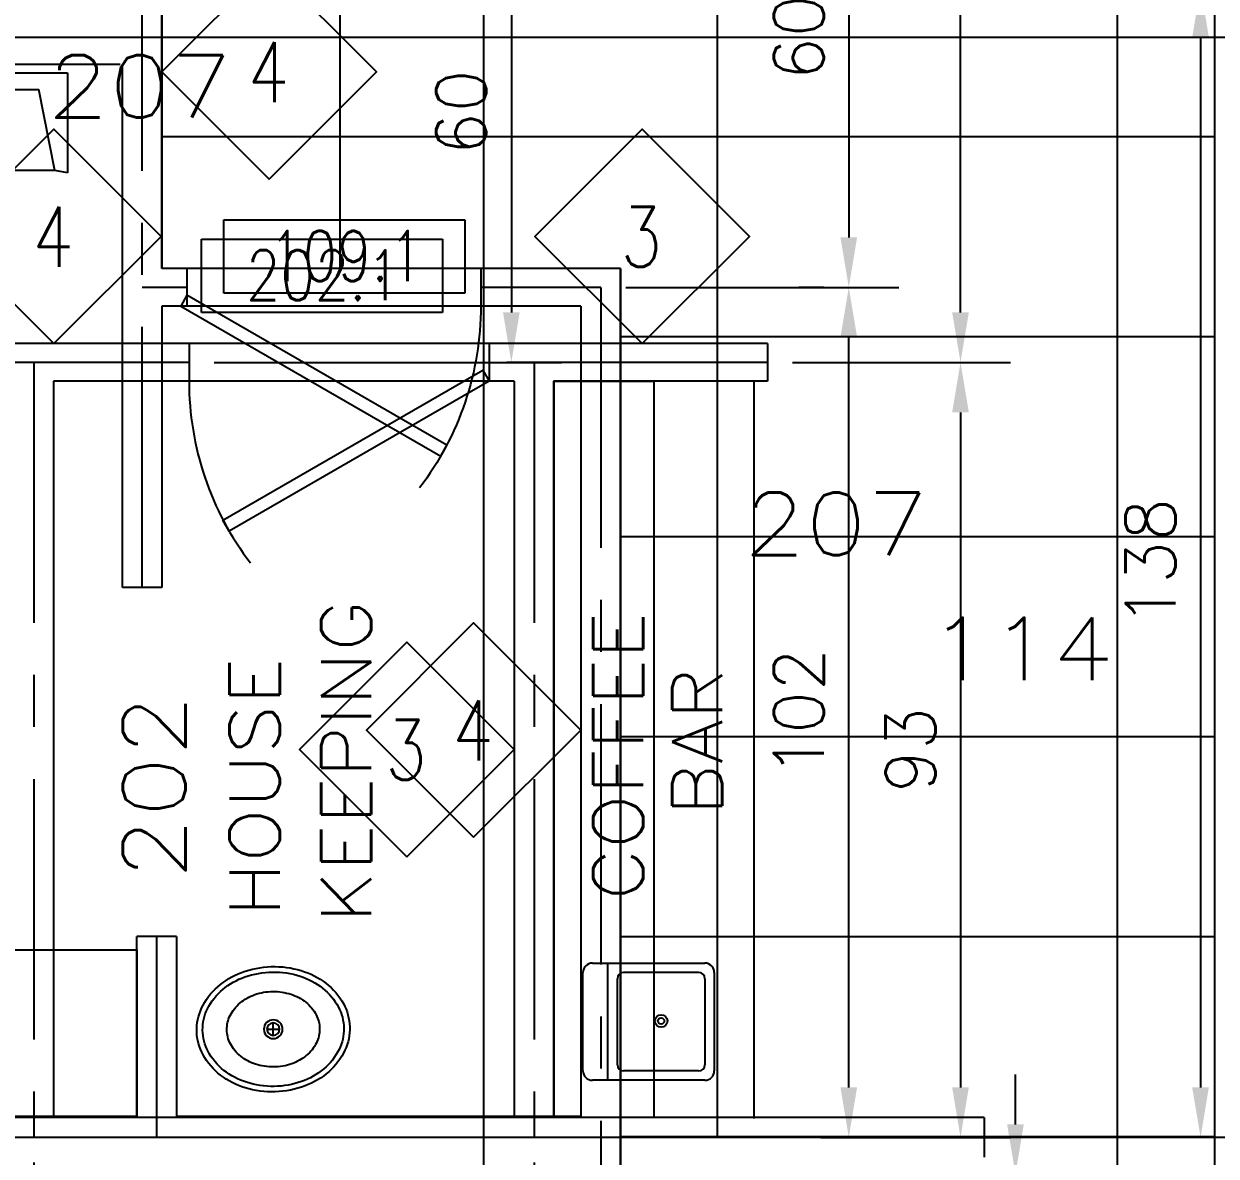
# Model space of a CAD drawing. Extents: x -289 to 2723, y -1587 to 303.
# Drawn here: x 474.7 to 617.7, y -638.1 to -502.2 of the extents above; entities that cross this region are included whole.
import ezdxf
from ezdxf.enums import TextEntityAlignment as Align

# ---------------------------------------------------------------- set-up
doc = ezdxf.new("R2010")
doc.units = 0
doc.header["$MEASUREMENT"] = 0
doc.linetypes.add('Wall Base$0$CENTER', pattern=[2, 1.25, -0.25, 0.25, -0.25])
doc.layers.get('0').update_dxf_attribs({"linetype": 'CONTINUOUS'})
doc.layers.get('DEFPOINTS').update_dxf_attribs({"linetype": 'CONTINUOUS'})
for name, color, linetype in [('Wall Base$0$1_Arch_Plan_Center', 134, 'Wall Base$0$CENTER'), ('Wall Base$0$1_Arch_Plan_Dim', 5, 'CONTINUOUS'), ('Wall Base$0$1_Arch_Plan_Door', 131, 'CONTINUOUS'), ('Wall Base$0$1_Arch_Plan_Sink', 11, 'CONTINUOUS'), ('Wall Base$0$1_Arch_Plan_Text1', 4, 'CONTINUOUS'), ('Wall Base$0$1_Arch_Plan_Wall', 7, 'CONTINUOUS'), ('Wall Base$0$1_Arch_Plan_Wall_Annot', 4, 'CONTINUOUS'), ('Wall Base$0$1_Arch_Plan_WC', 153, 'CONTINUOUS'), ('Wall Base$0$1_Arch_Reflected_Ceiling_Plan_Outline', 3, 'CONTINUOUS'), ('Wall Base$0$1_Arch_Reflected_Ceiling_Plan_Panel', 7, 'CONTINUOUS'), ('Wall Base$0$1_Arch_Reflected_Ceiling_Plan_Wall', 131, 'CONTINUOUS'), ('Wall Base$0$2_Arch_Plan_Center', 134, 'Wall Base$0$CENTER'), ('Wall Base$0$2_Arch_Plan_Dim', 5, 'CONTINUOUS'), ('Wall Base$0$2_Arch_Plan_Door', 131, 'CONTINUOUS'), ('Wall Base$0$2_Arch_Plan_RoomTag', 9, 'CONTINUOUS'), ('Wall Base$0$2_Arch_Plan_Sink', 11, 'CONTINUOUS'), ('Wall Base$0$2_Arch_Plan_Text1', 4, 'CONTINUOUS'), ('Wall Base$0$2_Arch_Plan_Wall', 7, 'CONTINUOUS'), ('Wall Base$0$2_Arch_Plan_Wall_Annot', 4, 'CONTINUOUS'), ('Wall Base$0$2_Arch_Reflected_Ceiling_Plan_Wall', 131, 'CONTINUOUS'), ('Wall Base$0$GRID', 131, 'CONTINUOUS')]:
    doc.layers.add(name, color=color, linetype=linetype)
doc.styles.add('Wall Base$0$ROMANS-115', font='romans.shx')
doc.styles.add('Wall Base$0$ROMANS80', font='romans.shx', dxfattribs={"width": 0.8})
doc.dimstyles.new('Wall Base$0$116-ROMANS-115-PS', dxfattribs={"dimscale": 96, "dimtxt": 0.0625, "dimasz": 0.0625, "dimexe": 0.0625, "dimexo": 0.03125, "dimgap": 0.03125, "dimtad": 1, "dimdec": 0, "dimlfac": 25.4, "dimrnd": 0.125, "dimzin": 1, "dimdsep": 46, "dimtxsty": 'Wall Base$0$ROMANS-115', "dimcen": 0.125, "dimclrd": 256, "dimclre": 256, "dimclrt": 256, "dimadec": 0, "dimazin": 0, "dimtfac": 1, "dimtdec": 0, "dimtofl": 0, "dimtmove": 2, "dimatfit": 0, "dimfxl": 1, "dimfrac": 2, "dimtolj": 1, "dimtzin": 0, "dimarcsym": 0})

# ---------------------------------------------------------------- blocks, each defined once
blk = doc.blocks.new('Wall Base$0$Door - Left Hung 36 in.')
blk.add_lwpolyline([(0.75, -1.3), (0, 0), (31.18, 18), (31.93, 16.7)], close=True)
blk.add_arc((0, 0), 36, 0, 37.3101)
blk = doc.blocks.new('Wall Base$0$Urinal')
for p, q in [((0, 12), (1.53, 11.72)), ((0, 0), (0, 12)), ((22.47, 11.72), (1.53, 11.72)), ((1.53, 11.72), (3.45, 2.01)), ((22.47, 11.72), (20.55, 2.01)), ((24, 12), (22.47, 11.72)), ((24, 0), (24, 12)), ((3.45, 2.01), (20.55, 2.01)), ((0, 0), (24, 0))]:
    blk.add_line(p, q)
blk.add_circle((12, 4.61), 0.456)
blk = doc.blocks.new('*D268')
at = {"layer": 'DEFPOINTS', "color": 0, "transparency": 16777216}
for p in [(543.93, -533.81), (573.68, -533.81), (567.32, -635.81)]:
    blk.add_point(p, dxfattribs=at)
at = {"layer": 'Wall Base$0$1_Arch_Plan_Dim', "lineweight": -2, "transparency": 16777216}
for p, q in [((546.93, -533.81), (579.68, -533.81)), ((573.68, -629.81), (573.68, -539.81)), ((570.32, -635.81), (579.68, -635.81))]:
    blk.add_line(p, q, dxfattribs=at)
at = {"layer": 'Wall Base$0$1_Arch_Plan_Dim', "transparency": 16777216}
for points in [[(572.68, -539.81), (574.68, -539.81), (573.68, -533.81)], [(572.68, -629.81), (574.68, -629.81), (573.68, -635.81)]]:
    blk.add_solid(points, dxfattribs=at)
at = {"layer": 'Wall Base$0$1_Arch_Plan_Dim', "transparency": 16777216, "insert": (567.68, -584.81), "char_height": 6, "attachment_point": 5, "rotation": 90, "style": 'Wall Base$0$ROMANS-115'}
blk.add_mtext('\\A1;102', dxfattribs=at)
blk = doc.blocks.new('*D269')
at = {"layer": 'DEFPOINTS', "color": 0, "transparency": 16777216}
for p in [(573.68, -473.81), (573.68, -533.81), (573.68, -533.81)]:
    blk.add_point(p, dxfattribs=at)
at = {"layer": 'Wall Base$0$1_Arch_Plan_Dim', "lineweight": -2, "transparency": 16777216}
for p, q in [((570.68, -473.81), (567.68, -473.81)), ((573.68, -479.81), (573.68, -527.81)), ((570.68, -533.81), (567.68, -533.81))]:
    blk.add_line(p, q, dxfattribs=at)
at = {"layer": 'Wall Base$0$1_Arch_Plan_Dim', "transparency": 16777216}
for points in [[(572.68, -479.81), (574.68, -479.81), (573.68, -473.81)], [(572.68, -527.81), (574.68, -527.81), (573.68, -533.81)]]:
    blk.add_solid(points, dxfattribs=at)
at = {"layer": 'Wall Base$0$1_Arch_Plan_Dim', "transparency": 16777216, "insert": (567.68, -503.81), "char_height": 6, "attachment_point": 5, "rotation": 90, "style": 'Wall Base$0$ROMANS-115'}
blk.add_mtext('\\A1;60', dxfattribs=at)
blk = doc.blocks.new('*D295')
at = {"layer": 'DEFPOINTS', "color": 0, "transparency": 16777216}
for p in [(593.67, -640.24), (619.93, -640.24), (603.93, -656.24)]:
    blk.add_point(p, dxfattribs=at)
at = {"layer": 'Wall Base$0$1_Arch_Plan_Dim', "lineweight": -2, "transparency": 16777216}
for p, q in [((593.67, -634.24), (593.67, -628.24)), ((616.93, -640.24), (587.67, -640.24)), ((600.93, -656.24), (587.67, -656.24)), ((593.67, -662.24), (593.67, -668.24))]:
    blk.add_line(p, q, dxfattribs=at)
at = {"layer": 'Wall Base$0$1_Arch_Plan_Dim', "transparency": 16777216}
for points in [[(592.67, -634.24), (594.67, -634.24), (593.67, -640.24)], [(592.67, -662.24), (594.67, -662.24), (593.67, -656.24)]]:
    blk.add_solid(points, dxfattribs=at)
at = {"layer": 'Wall Base$0$1_Arch_Plan_Dim', "transparency": 16777216, "insert": (580.17, -648.24), "char_height": 6, "attachment_point": 5, "rotation": 90, "style": 'Wall Base$0$ROMANS-115'}
blk.add_mtext('\\A1;16', dxfattribs=at)
blk = doc.blocks.new('Wall Base$0$Sink - Oval top')
for p, q in [((-1, 0), (1, 0)), ((0, 1), (0, -1))]:
    blk.add_line(p, q)
at = {"linetype": 'Continuous'}
for points in [[(-12.23, 0.39, 0.117634), (-11.46, -3.36, 0.104469), (-8.88, -6.8, 0.090016), (-5.08, -9.07, 0.08192), (-0.32, -10.02, 0.08192), (4.49, -9.38, 0.090016), (8.42, -7.36, 0.104469), (11.22, -4.09, 0.117634), (12.23, -0.39, 0.117634), (11.46, 3.36, 0.104469), (8.88, 6.8, 0.090016), (5.08, 9.07, 0.08192), (0.32, 10.02, 0.08192), (-4.49, 9.38, 0.090016), (-8.42, 7.36, 0.104469), (-11.22, 4.09, 0.117634)], [(-11.29, 0.16, 0.118622), (-10.52, -3.25, 0.104678), (-8.07, -6.36, 0.089562), (-4.54, -8.37, 0.081185), (-0.13, -9.15, 0.081185), (4.3, -8.49, 0.089562), (7.89, -6.58, 0.104678), (10.42, -3.55, 0.118622), (11.29, -0.16, 0.118622), (10.52, 3.25, 0.104678), (8.07, 6.36, 0.089562), (4.54, 8.37, 0.081185), (0.13, 9.15, 0.081185), (-4.3, 8.49, 0.089562), (-7.89, 6.58, 0.104678), (-10.42, 3.55, 0.118622)], [(-7.42, 0.08, 0.118283), (-6.91, -2.17, 0.104607), (-5.29, -4.21, 0.089718), (-2.97, -5.53, 0.081436), (-0.07, -6.04, 0.081436), (2.84, -5.59, 0.089718), (5.2, -4.33, 0.104607), (6.86, -2.32, 0.118283), (7.42, -0.08, 0.118283), (6.91, 2.17, 0.104607), (5.29, 4.21, 0.089718), (2.97, 5.53, 0.081436), (0.07, 6.04, 0.081436), (-2.84, 5.59, 0.089718), (-5.2, 4.33, 0.104607), (-6.86, 2.32, 0.118283)]]:
    blk.add_lwpolyline(points, format="xyb", close=True, dxfattribs=at)
for radius in [1.5, 1]:
    blk.add_circle((0, 0), radius)
blk = doc.blocks.new('*D367')
at = {"layer": 'DEFPOINTS', "color": 0, "transparency": 16777216}
for p in [(475.93, -635.81), (475.93, -686), (337.93, -689.49)]:
    blk.add_point(p, dxfattribs=at)
at = {"layer": 'Wall Base$0$2_Arch_Plan_Dim', "lineweight": -2, "transparency": 16777216}
for p, q in [((475.93, -638.81), (475.93, -692)), ((337.93, -686.49), (337.93, -680)), ((343.93, -686), (469.93, -686))]:
    blk.add_line(p, q, dxfattribs=at)
at = {"layer": 'Wall Base$0$2_Arch_Plan_Dim', "transparency": 16777216}
for points in [[(343.93, -685), (343.93, -687), (337.93, -686)], [(469.93, -685), (469.93, -687), (475.93, -686)]]:
    blk.add_solid(points, dxfattribs=at)
at = {"layer": 'Wall Base$0$2_Arch_Plan_Dim', "transparency": 16777216, "insert": (406.93, -680), "char_height": 6, "attachment_point": 5, "style": 'Wall Base$0$ROMANS-115'}
blk.add_mtext('\\A1;138', dxfattribs=at)
blk = doc.blocks.new('*D371')
at = {"layer": 'DEFPOINTS', "color": 0, "transparency": 16777216}
for p in [(637.93, -497.81), (615.87, -635.81), (636.04, -635.81)]:
    blk.add_point(p, dxfattribs=at)
at = {"layer": 'Wall Base$0$2_Arch_Plan_Dim', "lineweight": -2, "transparency": 16777216}
for p, q in [((634.93, -497.81), (609.87, -497.81)), ((615.87, -503.81), (615.87, -629.81)), ((633.04, -635.81), (609.87, -635.81))]:
    blk.add_line(p, q, dxfattribs=at)
at = {"layer": 'Wall Base$0$2_Arch_Plan_Dim', "transparency": 16777216}
for points in [[(614.87, -503.81), (616.87, -503.81), (615.87, -497.81)], [(614.87, -629.81), (616.87, -629.81), (615.87, -635.81)]]:
    blk.add_solid(points, dxfattribs=at)
at = {"layer": 'Wall Base$0$2_Arch_Plan_Dim', "transparency": 16777216, "insert": (609.87, -566.81), "char_height": 6, "attachment_point": 5, "rotation": 90, "style": 'Wall Base$0$ROMANS-115'}
blk.add_mtext('\\A1;138', dxfattribs=at)
blk = doc.blocks.new('*D390')
at = {"layer": 'DEFPOINTS', "color": 0, "transparency": 16777216}
for p in [(563.93, -542.81), (573.3, -635.81), (587.08, -635.81)]:
    blk.add_point(p, dxfattribs=at)
at = {"layer": 'Wall Base$0$2_Arch_Plan_Dim', "lineweight": -2, "transparency": 16777216}
for p, q in [((566.93, -542.81), (593.08, -542.81)), ((587.08, -548.81), (587.08, -629.81)), ((576.3, -635.81), (593.08, -635.81))]:
    blk.add_line(p, q, dxfattribs=at)
at = {"layer": 'Wall Base$0$2_Arch_Plan_Dim', "transparency": 16777216}
for points in [[(586.08, -548.81), (588.08, -548.81), (587.08, -542.81)], [(586.08, -629.81), (588.08, -629.81), (587.08, -635.81)]]:
    blk.add_solid(points, dxfattribs=at)
at = {"layer": 'Wall Base$0$2_Arch_Plan_Dim', "transparency": 16777216, "insert": (581.08, -589.31), "char_height": 6, "attachment_point": 5, "rotation": 90, "style": 'Wall Base$0$ROMANS-115'}
blk.add_mtext('\\A1;93', dxfattribs=at)
blk = doc.blocks.new('*D394')
at = {"layer": 'DEFPOINTS', "color": 0, "transparency": 16777216}
for p in [(533.21, -482.81), (494.55, -542.81), (533.21, -542.81)]:
    blk.add_point(p, dxfattribs=at)
at = {"layer": 'Wall Base$0$2_Arch_Plan_Dim', "lineweight": -2, "transparency": 16777216}
for p, q in [((530.21, -482.81), (527.21, -482.81)), ((533.21, -488.81), (533.21, -536.81)), ((497.55, -542.81), (539.21, -542.81))]:
    blk.add_line(p, q, dxfattribs=at)
at = {"layer": 'Wall Base$0$2_Arch_Plan_Dim', "transparency": 16777216}
for points in [[(532.21, -488.81), (534.21, -488.81), (533.21, -482.81)], [(532.21, -536.81), (534.21, -536.81), (533.21, -542.81)]]:
    blk.add_solid(points, dxfattribs=at)
at = {"layer": 'Wall Base$0$2_Arch_Plan_Dim', "transparency": 16777216, "insert": (527.21, -512.81), "char_height": 6, "attachment_point": 5, "rotation": 90, "style": 'Wall Base$0$ROMANS-115'}
blk.add_mtext('\\A1;60', dxfattribs=at)
blk = doc.blocks.new('*D395')
at = {"layer": 'DEFPOINTS', "color": 0, "transparency": 16777216}
for p in [(535.93, -635.81), (475.93, -686), (535.93, -686)]:
    blk.add_point(p, dxfattribs=at)
at = {"layer": 'Wall Base$0$2_Arch_Plan_Dim', "lineweight": -2, "transparency": 16777216}
for p, q in [((535.93, -638.81), (535.93, -692)), ((475.93, -683), (475.93, -680)), ((481.93, -686), (529.93, -686))]:
    blk.add_line(p, q, dxfattribs=at)
at = {"layer": 'Wall Base$0$2_Arch_Plan_Dim', "transparency": 16777216}
for points in [[(481.93, -685), (481.93, -687), (475.93, -686)], [(529.93, -685), (529.93, -687), (535.93, -686)]]:
    blk.add_solid(points, dxfattribs=at)
at = {"layer": 'Wall Base$0$2_Arch_Plan_Dim', "transparency": 16777216, "insert": (505.93, -680), "char_height": 6, "attachment_point": 5, "style": 'Wall Base$0$ROMANS-115'}
blk.add_mtext('\\A1;60', dxfattribs=at)
blk = doc.blocks.new('*D397')
at = {"layer": 'DEFPOINTS', "color": 0, "transparency": 16777216}
for p in [(584.07, -443.81), (587.08, -443.81), (584.07, -542.81)]:
    blk.add_point(p, dxfattribs=at)
at = {"layer": 'Wall Base$0$2_Arch_Plan_Dim', "lineweight": -2, "transparency": 16777216}
for p, q in [((587.07, -443.81), (593.08, -443.81)), ((587.08, -536.81), (587.08, -449.81)), ((587.07, -542.81), (593.08, -542.81))]:
    blk.add_line(p, q, dxfattribs=at)
at = {"layer": 'Wall Base$0$2_Arch_Plan_Dim', "transparency": 16777216}
for points in [[(586.08, -449.81), (588.08, -449.81), (587.08, -443.81)], [(586.08, -536.81), (588.08, -536.81), (587.08, -542.81)]]:
    blk.add_solid(points, dxfattribs=at)
at = {"layer": 'Wall Base$0$2_Arch_Plan_Dim', "transparency": 16777216, "insert": (581.08, -493.31), "char_height": 6, "attachment_point": 5, "rotation": 90, "style": 'Wall Base$0$ROMANS-115'}
blk.add_mtext('\\A1;99', dxfattribs=at)
blk = doc.blocks.new('Wall Base$0$Wall Number')
at = {"color": 5}
blk.add_lwpolyline([(-21.45, -21.45), (0, 0), (-21.45, 21.45), (-42.89, 0)], close=True, dxfattribs=at)
at = {"style": 'Wall Base$0$ROMANS80', "width": 0.8}
blk.add_attdef('WALL', text='', height=12, dxfattribs=at).set_placement((-21.62, -0.08), align=Align.MIDDLE)
blk = doc.blocks.new('Wall Base$0$DOOR2')
for p, q in [((0, 13.18), (43.28, 13.18)), ((0, 0), (0, 13.18)), ((43.28, 13.18), (43.28, 0)), ((43.28, 0), (0, 0))]:
    blk.add_line(p, q)
at = {"style": 'Wall Base$0$ROMANS80', "width": 0.8}
blk.add_attdef('DOOR', text='', height=9, dxfattribs=at).set_placement((21.91, 6.68), align=Align.MIDDLE)

msp = doc.modelspace()

# ---------------------------------------------------------------- linework, layer by layer
at = {"layer": 'Wall Base$0$1_Arch_Plan_Center', "ltscale": 25}
for p, q in [((488.9294, -569.8085), (488.9294, -437.8085)), ((482.1794, -503.8085), (269.9294, -503.8085)), ((494.3044, -533.8085), (488.9294, -533.8085)), ((543.9294, -533.8085), (529.5544, -533.8085)), ((543.9294, -533.8085), (543.9294, -641.1835)), ((490.6794, -635.6835), (490.6794, -611.6835)), ((543.9294, -635.8085), (269.9294, -635.8085))]:
    msp.add_line(p, q, dxfattribs=at)
at = {"layer": 'Wall Base$0$1_Arch_Plan_Sink'}
msp.add_lwpolyline([(403.5904, -613.3085), (488.3044, -613.3085), (488.3044, -633.3085), (403.5904, -633.3085)], close=True, dxfattribs=at)
at = {"layer": 'Wall Base$0$1_Arch_Plan_Wall'}
for p, q in [((617.5544, -466.8247), (617.5544, -639.4335)), ((491.3044, -476.0585), (491.3044, -531.5585)), ((486.3044, -507.0585), (353.1794, -507.0585)), ((486.5544, -569.8085), (486.5544, -507.0585)), ((494.3044, -531.5585), (491.3044, -531.5585)), ((494.3044, -531.5585), (494.3044, -536.0585)), ((546.3044, -531.5585), (529.5544, -531.5585)), ((529.5544, -531.5585), (529.5544, -536.0585)), ((546.3044, -531.5585), (546.3044, -641.1835)), ((491.3044, -536.0585), (491.3044, -569.8085)), ((494.3044, -536.0585), (491.3044, -536.0585)), ((541.5544, -536.0585), (529.5544, -536.0585)), ((541.5544, -536.0585), (541.5544, -633.4335)), ((491.3044, -569.8085), (486.5544, -569.8085)), ((488.3044, -633.3085), (488.3044, -611.6835)), ((493.0544, -611.6835), (488.3044, -611.6835)), ((493.0544, -611.6835), (493.0544, -633.3085)), ((488.3044, -633.3085), (353.1794, -633.3085)), ((541.5544, -633.3085), (493.0544, -633.3085))]:
    msp.add_line(p, q, dxfattribs=at)
at = {"layer": 'Wall Base$0$1_Arch_Reflected_Ceiling_Plan_Outline'}
for p, q in [((617.5544, -467.746), (617.5544, -639.4335)), ((491.3044, -531.5585), (491.3044, -476.0585)), ((546.3044, -531.5585), (491.3044, -531.5585)), ((546.3044, -820.969), (546.3044, -531.5585))]:
    msp.add_line(p, q, dxfattribs=at)
at = {"layer": 'Wall Base$0$1_Arch_Reflected_Ceiling_Plan_Panel'}
for p, q in [((557.9294, -635.746), (557.9294, -326.0585)), ((605.9294, -651.0585), (605.9294, -326.0585)), ((512.6794, -531.5585), (512.6794, -476.0585)), ((617.5544, -515.746), (491.3044, -515.746)), ((617.5544, -539.746), (546.3044, -539.746)), ((617.5544, -563.746), (546.3044, -563.746)), ((617.5544, -587.746), (546.3044, -587.746)), ((617.5544, -611.746), (546.3044, -611.746)), ((617.5544, -635.746), (546.3044, -635.746))]:
    msp.add_line(p, q, dxfattribs=at)
at = {"layer": 'Wall Base$0$1_Arch_Reflected_Ceiling_Plan_Wall'}
for p, q in [((617.5544, -466.8247), (617.5544, -639.4335)), ((491.3044, -476.0585), (491.3044, -531.5585)), ((486.3044, -507.0585), (353.1794, -507.0585)), ((486.5544, -569.8085), (486.5544, -507.0585)), ((546.3044, -531.5585), (491.3044, -531.5585)), ((546.3044, -531.5585), (546.3044, -641.1835)), ((491.3044, -536.0585), (491.3044, -569.8085)), ((541.5544, -536.0585), (491.3044, -536.0585)), ((541.5544, -536.0585), (541.5544, -633.4335)), ((491.3044, -569.8085), (486.5544, -569.8085)), ((488.3044, -633.3085), (488.3044, -611.6835)), ((493.0544, -611.6835), (488.3044, -611.6835)), ((493.0544, -611.6835), (493.0544, -633.3085)), ((488.3044, -633.3085), (360.1794, -633.3085)), ((541.5544, -633.3085), (493.0544, -633.3085))]:
    msp.add_line(p, q, dxfattribs=at)
at = {"layer": 'Wall Base$0$2_Arch_Plan_Center', "ltscale": 25}
for p, q in [((494.5544, -542.8085), (465.3044, -542.8085)), ((475.9294, -542.8085), (475.9294, -635.8085)), ((563.9294, -542.8085), (530.5544, -542.8085)), ((535.9294, -542.8085), (535.9294, -635.8085)), ((476.6794, -635.8085), (337.9294, -635.8085)), ((589.9294, -635.8085), (476.6794, -635.8085))]:
    msp.add_line(p, q, dxfattribs=at)
at = {"layer": 'Wall Base$0$2_Arch_Plan_Sink'}
for p, q in [((562.3044, -545.0585), (562.3044, -633.5585)), ((544.7987, -628.9576), (544.7987, -614.8951)), ((555.6737, -616.0201), (546.6737, -616.0201))]:
    msp.add_line(p, q, dxfattribs=at)
at = {"layer": 'Wall Base$0$2_Arch_Plan_Sink', "ltscale": 25}
msp.add_lwpolyline([(550.3044, -633.4335), (538.3044, -633.4335), (538.3044, -545.0585), (550.3044, -545.0585)], close=True, dxfattribs=at)
at = {"layer": 'Wall Base$0$2_Arch_Plan_Sink'}
for points in [[(542.9237, -614.8951), (556.4237, -614.8951)], [(541.7987, -627.8326), (541.7987, -616.0201)], [(557.5487, -616.0201), (557.5487, -627.8326)], [(545.9237, -627.0826), (545.9237, -616.7701)], [(556.4237, -616.7701), (556.4237, -627.0826)], [(556.4237, -628.9576), (542.9237, -628.9576)], [(555.6737, -627.8326), (546.6737, -627.8326)]]:
    msp.add_lwpolyline(points, dxfattribs=at)
for radius in [0.75, 0.375]:
    msp.add_circle((551.1737, -621.8326), radius, dxfattribs=at)
for centre, radius, start, end in [((542.9237, -616.0201), 1.125, 90, 180), ((556.4237, -616.0201), 1.125, 0, 90), ((546.6737, -616.7701), 0.75, 90, 180), ((555.6737, -616.7701), 0.75, 0, 90), ((546.6737, -627.0826), 0.75, 180, 270), ((555.6737, -627.0826), 0.75, 270, 0), ((542.9237, -627.8326), 1.125, 180, 270), ((556.4237, -627.8326), 1.125, 270, 0)]:
    msp.add_arc(centre, radius, start, end, dxfattribs=at)
at = {"layer": 'Wall Base$0$2_Arch_Plan_Wall'}
for p, q in [((494.5544, -540.5585), (465.3044, -540.5585)), ((494.5544, -540.5585), (494.5544, -545.0585)), ((563.9294, -540.5585), (530.5544, -540.5585)), ((530.5544, -540.5585), (530.5544, -545.0585)), ((563.9294, -540.5585), (563.9294, -545.0585)), ((478.3044, -545.0585), (478.3044, -633.4335)), ((494.5544, -545.0585), (478.3044, -545.0585)), ((533.5544, -545.0585), (530.5544, -545.0585)), ((533.5544, -545.0585), (533.5544, -633.4335)), ((563.9294, -545.0585), (538.3044, -545.0585)), ((538.3044, -545.0585), (538.3044, -633.4335)), ((563.9294, -545.0585), (538.3044, -545.0585)), ((533.5544, -633.4335), (478.3044, -633.4335)), ((589.9294, -633.4335), (538.3044, -633.4335)), ((589.9294, -633.4335), (589.9294, -638.0585))]:
    msp.add_line(p, q, dxfattribs=at)
at = {"layer": 'Wall Base$0$2_Arch_Reflected_Ceiling_Plan_Wall'}
for p, q in [((563.9294, -540.5585), (426.3044, -540.5585)), ((563.9294, -540.5585), (563.9294, -545.0585)), ((478.3044, -545.0585), (478.3044, -633.4335)), ((533.5544, -545.0585), (478.3044, -545.0585)), ((533.5544, -545.0585), (533.5544, -633.4335)), ((563.9294, -545.0585), (538.3044, -545.0585)), ((538.3044, -545.0585), (538.3044, -633.4335)), ((563.9294, -545.0585), (538.3044, -545.0585)), ((589.9294, -633.4335), (360.1794, -633.4335)), ((589.9294, -633.4335), (589.9294, -638.1835))]:
    msp.add_line(p, q, dxfattribs=at)
at = {"layer": 'Wall Base$0$GRID'}
for p, q in [((529.9294, -1175.8085), (529.9294, 252.7076)), ((529.9294, -1175.8085), (529.9294, 252.7076)), ((2723.2663, -503.8085), (-270.2703, -503.8085)), ((2723.2663, -635.8085), (-270.2703, -635.8085))]:
    msp.add_line(p, q, dxfattribs=at)

# ---------------------------------------------------------------- block references
at = {"layer": 'Wall Base$0$1_Arch_Plan_Door', "xscale": -1, "rotation": 180}
msp.add_blockref('Wall Base$0$Door - Left Hung 36 in.', (493.5544, -536.0585), dxfattribs=at)
at = {"layer": 'Wall Base$0$1_Arch_Plan_Text1', "xscale": 0.667919999863557, "yscale": 0.667919999863557, "zscale": 0.667919999863557}
msp.add_blockref('Wall Base$0$DOOR2', (498.7102, -534.5004), dxfattribs=at).add_auto_attribs({'DOOR': '109.1'})
at = {"layer": 'Wall Base$0$1_Arch_Plan_Wall_Annot', "xscale": 0.5999999998775251, "yscale": 0.5999999998775251, "zscale": 0.5999999998775251}
for p in [(517.0407, -507.9392), (541.5544, -586.9259)]:
    msp.add_blockref('Wall Base$0$Wall Number', p, dxfattribs=at).add_auto_attribs({'WALL': '4'})
at = {"layer": 'Wall Base$0$1_Arch_Plan_WC', "xscale": -1, "rotation": 180}
msp.add_blockref('Wall Base$0$Urinal', (455.9919, -508.0585), dxfattribs=at)
at = {"layer": 'Wall Base$0$2_Arch_Plan_Door', "rotation": 180}
msp.add_blockref('Wall Base$0$Door - Left Hung 36 in.', (530.5544, -545.0585), dxfattribs=at)
at = {"layer": 'Wall Base$0$2_Arch_Plan_Sink', "xscale": -0.75, "yscale": 0.75, "zscale": 0.75, "rotation": 180}
msp.add_blockref('Wall Base$0$Sink - Oval top', (504.6543, -622.8261), dxfattribs=at)
at = {"layer": 'Wall Base$0$2_Arch_Plan_Text1', "xscale": 0.6679199998743856, "yscale": 0.6679199998743856, "zscale": 0.6679199998743856}
msp.add_blockref('Wall Base$0$DOOR2', (496.0389, -536.8163), dxfattribs=at).add_auto_attribs({'DOOR': '202.1'})
at = {"layer": 'Wall Base$0$2_Arch_Plan_Wall_Annot', "xscale": 0.5999999998741995, "yscale": 0.5999999998741995, "zscale": 0.5999999998741995}
for p, values in [((491.2053, -527.6903), {'WALL': '4'}), ((561.7747, -527.6903), {'WALL': '3'}), ((533.5544, -589.2506), {'WALL': '3'})]:
    msp.add_blockref('Wall Base$0$Wall Number', p, dxfattribs=at).add_auto_attribs(values)

# ---------------------------------------------------------------- texts
at = {"layer": 'Wall Base$0$1_Arch_Plan_Text1', "style": 'Wall Base$0$ROMANS-115', "width": 1.15}
msp.add_text('114', height=7.5, dxfattribs=at).set_placement((583.2702, -580.925))
at = {"layer": 'Wall Base$0$2_Arch_Plan_RoomTag', "style": 'Wall Base$0$ROMANS-115', "width": 1.15}
msp.add_text('207', height=7.5, dxfattribs=at).set_placement((477.5339, -513.4416))
for s, height, p in [('KEEPING', 6, (516.3842, -610.0859)), ('HOUSE', 6, (505.4239, -609.3314)), ('202', 7.5, (494.1308, -604.8516))]:
    msp.add_text(s, height=height, rotation=90, dxfattribs=at).set_placement(p)
at = {"layer": 'Wall Base$0$2_Arch_Plan_Text1', "style": 'Wall Base$0$ROMANS-115', "width": 1.15}
msp.add_text('207', height=7.5, dxfattribs=at).set_placement((561.0689, -565.9392))
for s, p in [('COFFEE', (549.0271, -607.381)), ('BAR', (558.4985, -597.1971))]:
    msp.add_text(s, height=6, rotation=90, dxfattribs=at).set_placement(p)

# ---------------------------------------------------------------- dimensions: what is measured, and where the dimension line sits
at = {"layer": 'Wall Base$0$1_Arch_Plan_Dim'}
for base, p1, p2, picture, middle in [((573.6804, -533.8085), (573.6804, -473.8085), (573.6804, -533.8085), '*D269', (567.6804, -503.8085)), ((573.6804, -533.8085), (567.3177, -635.8085), (543.9294, -533.8085), '*D268', (567.6804, -584.8085)), ((593.6709, -640.2404), (603.9294, -656.2404), (619.9294, -640.2404), '*D295', (580.1709, -648.2404))]:
    dim = msp.add_linear_dim(base=base, p1=p1, p2=p2, angle=90, dimstyle='Wall Base$0$116-ROMANS-115-PS', override={"dimdec": 0, "dimlfac": -192, "dimrnd": 0, "dimpost": '\\X', "dimtdec": 6}, dxfattribs=at)
    dim.commit()
    dim.dimension.update_dxf_attribs({"geometry": picture, "text_midpoint": middle})
at = {"layer": 'Wall Base$0$2_Arch_Plan_Dim'}
for base, p1, p2, picture, middle in [((587.0804, -443.8085), (584.0684, -542.8085), (584.0684, -443.8085), '*D397', (581.0804, -493.3085)), ((533.2071, -542.8085), (533.2071, -482.8085), (494.5544, -542.8085), '*D394', (527.2071, -512.8085)), ((615.8702, -635.8085), (637.9294, -497.8085), (636.0385, -635.8085), '*D371', (609.8702, -566.8085)), ((587.0804, -635.8085), (563.9294, -542.8085), (573.3044, -635.8085), '*D390', (581.0804, -589.3085))]:
    dim = msp.add_linear_dim(base=base, p1=p1, p2=p2, angle=90, dimstyle='Wall Base$0$116-ROMANS-115-PS', override={"dimdec": 0, "dimlfac": -192, "dimrnd": 0, "dimpost": '\\X', "dimtdec": 6}, dxfattribs=at)
    dim.commit()
    dim.dimension.update_dxf_attribs({"geometry": picture, "text_midpoint": middle})
for base, p1, p2, picture, middle in [((475.9294, -685.9968), (337.9294, -689.4898), (475.9294, -635.8085), '*D367', (406.9294, -679.9968)), ((535.9294, -685.9968), (475.9294, -685.9968), (535.9294, -635.8085), '*D395', (505.9294, -679.9968))]:
    dim = msp.add_linear_dim(base=base, p1=p1, p2=p2, dimstyle='Wall Base$0$116-ROMANS-115-PS', override={"dimdec": 0, "dimlfac": -192, "dimrnd": 0, "dimpost": '\\X', "dimtdec": 6}, dxfattribs=at)
    dim.commit()
    dim.dimension.update_dxf_attribs({"geometry": picture, "text_midpoint": middle})

doc.saveas('drawing.dxf')
